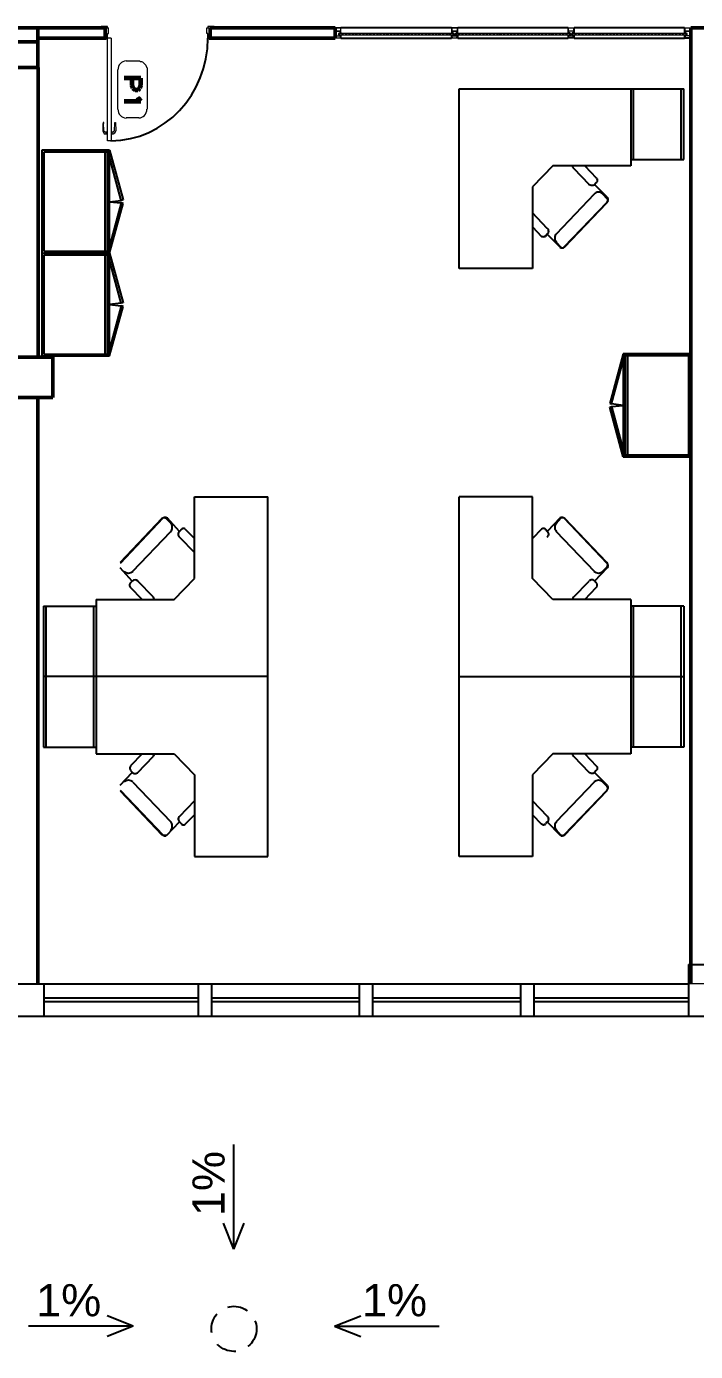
# Model space of a CAD drawing. Header units: millimetres. Extents: x -8 to 5830, y -596 to 3598.
# Drawn here: x 1672.45 to 1677.64, y 2375.75 to 2386.02 of the extents above; entities that cross this region are included whole.
import ezdxf

# ---------------------------------------------------------------- set-up
doc = ezdxf.new("R2010")
doc.units = ezdxf.units.MM
doc.linetypes.add('HIDDEN', pattern=[9.525, 6.35, -3.175])
doc.layers.get('0').update_dxf_attribs({"color": 9})
doc.layers.add('INSTALAÇÕES', color=7, linetype='Continuous')
doc.styles.get("Standard").update_dxf_attribs({"font": 'arial.ttf'})

# ---------------------------------------------------------------- blocks, each defined once
blk = doc.blocks.new('A$C30a7f54a')
at = {"color": 4}
for q in [(0.08, 0.811), (0, 0.203), (0.16, 0.203)]:
    blk.add_line((0.08, 0), q, dxfattribs=at)

msp = doc.modelspace()

# ---------------------------------------------------------------- linework, layer by layer
at = {"lineweight": 50}
for p, q in [((1673.071, 2386.008), (1672.379, 2386.008)), ((1672.537, 2386.008), (1672.537, 2385.701)), ((1673.059, 2385.928), (1673.059, 2386.008)), ((1673.875, 2385.928), (1673.875, 2386.008)), ((1673.875, 2386.008), (1674.842, 2386.008)), ((1674.842, 2386.008), (1674.842, 2385.928)), ((1682.745, 2386.008), (1677.6, 2386.008)), ((1677.6, 2386.008), (1677.6, 2378.598)), ((1672.208, 2385.9), (1672.537, 2385.9)), ((1673.059, 2385.928), (1672.537, 2385.928)), ((1674.842, 2385.928), (1673.875, 2385.928)), ((1672.541, 2385.701), (1672.208, 2385.701)), ((1672.541, 2385.701), (1672.541, 2383.455)), ((1672.655, 2383.455), (1672.379, 2383.455)), ((1672.655, 2383.142), (1672.655, 2383.455)), ((1672.655, 2383.142), (1672.379, 2383.142)), ((1672.537, 2383.142), (1672.537, 2378.598))]:
    msp.add_line(p, q, dxfattribs=at)
at = {"lineweight": 20}
for p, q in [((1673.078, 2386.019), (1673.029, 2386.019)), ((1673.029, 2386.019), (1673.029, 2386.008)), ((1673.029, 2386.008), (1673.086, 2386.008)), ((1673.078, 2386.008), (1673.078, 2386.019)), ((1673.086, 2385.964), (1673.086, 2386.008)), ((1673.848, 2385.964), (1673.848, 2386.008)), ((1673.848, 2386.008), (1673.905, 2386.008)), ((1673.905, 2386.019), (1673.856, 2386.019)), ((1673.856, 2386.019), (1673.856, 2386.008)), ((1673.905, 2386.008), (1673.905, 2386.019)), ((1674.888, 2386.008), (1674.842, 2386.008)), ((1674.888, 2386.006), (1674.844, 2386.006)), ((1674.844, 2386.006), (1674.844, 2385.986)), ((1674.844, 2385.986), (1674.888, 2385.986)), ((1674.844, 2385.984), (1674.844, 2385.953)), ((1674.844, 2385.984), (1674.888, 2385.984)), ((1674.888, 2385.97), (1674.888, 2386.008)), ((1675.794, 2386.008), (1675.745, 2386.008)), ((1675.745, 2386.008), (1675.745, 2385.97)), ((1675.792, 2386.006), (1675.747, 2386.006)), ((1675.747, 2386.006), (1675.747, 2385.986)), ((1675.747, 2385.986), (1675.792, 2385.986)), ((1675.747, 2385.984), (1675.792, 2385.984)), ((1675.747, 2385.975), (1675.747, 2385.984)), ((1675.792, 2385.986), (1675.792, 2386.006)), ((1675.792, 2385.984), (1675.792, 2385.975)), ((1675.794, 2385.97), (1675.794, 2386.008)), ((1676.649, 2385.97), (1676.649, 2386.008)), ((1676.649, 2386.008), (1676.697, 2386.008)), ((1676.695, 2386.006), (1676.651, 2386.006)), ((1676.651, 2386.006), (1676.651, 2385.986)), ((1676.651, 2385.986), (1676.695, 2385.986)), ((1676.651, 2385.975), (1676.651, 2385.984)), ((1676.695, 2385.984), (1676.651, 2385.984)), ((1676.695, 2385.986), (1676.695, 2386.006)), ((1676.695, 2385.984), (1676.695, 2385.975)), ((1676.697, 2386.008), (1676.697, 2385.97)), ((1677.552, 2385.97), (1677.552, 2386.008)), ((1677.552, 2386.008), (1677.6, 2386.008)), ((1677.598, 2386.006), (1677.554, 2386.006)), ((1677.554, 2386.006), (1677.554, 2385.986)), ((1677.554, 2385.986), (1677.598, 2385.986)), ((1677.554, 2385.984), (1677.554, 2385.975)), ((1677.554, 2385.984), (1677.598, 2385.984)), ((1677.598, 2385.986), (1677.598, 2386.006)), ((1677.598, 2385.984), (1677.598, 2385.953)), ((1677.6, 2385.928), (1677.6, 2386.008)), ((1673.021, 2385.928), (1673.021, 2385.92)), ((1673.105, 2385.928), (1673.021, 2385.928)), ((1673.021, 2385.92), (1673.067, 2385.92)), ((1673.067, 2385.92), (1673.067, 2385.928)), ((1673.078, 2385.964), (1673.086, 2385.964)), ((1673.078, 2385.133), (1673.078, 2385.964)), ((1673.105, 2385.928), (1673.105, 2385.133)), ((1673.856, 2385.964), (1673.848, 2385.964)), ((1673.856, 2385.928), (1673.856, 2385.964)), ((1673.913, 2385.928), (1673.856, 2385.928)), ((1673.867, 2385.928), (1673.867, 2385.92)), ((1673.867, 2385.92), (1673.913, 2385.92)), ((1673.913, 2385.92), (1673.913, 2385.928)), ((1674.842, 2385.948), (1674.882, 2385.948)), ((1674.888, 2385.928), (1674.842, 2385.928)), ((1674.85, 2385.953), (1674.844, 2385.953)), ((1674.844, 2385.951), (1674.844, 2385.944)), ((1674.848, 2385.951), (1674.844, 2385.951)), ((1674.846, 2385.944), (1674.844, 2385.942)), ((1674.852, 2385.944), (1674.844, 2385.944)), ((1674.844, 2385.94), (1674.846, 2385.942)), ((1674.848, 2385.935), (1674.844, 2385.94)), ((1674.844, 2385.94), (1674.844, 2385.931)), ((1674.844, 2385.931), (1674.888, 2385.931)), ((1674.846, 2385.946), (1674.846, 2385.948)), ((1674.846, 2385.942), (1674.846, 2385.944)), ((1674.846, 2385.94), (1674.848, 2385.942)), ((1674.846, 2385.935), (1674.848, 2385.94)), ((1674.848, 2385.948), (1674.848, 2385.951)), ((1674.848, 2385.942), (1674.848, 2385.944)), ((1674.85, 2385.951), (1674.85, 2385.953)), ((1674.852, 2385.951), (1674.85, 2385.951)), ((1674.852, 2385.948), (1674.852, 2385.951)), ((1674.852, 2385.944), (1674.852, 2385.946)), ((1674.852, 2385.946), (1674.878, 2385.946)), ((1675.766, 2385.966), (1674.869, 2385.966)), ((1674.869, 2385.966), (1674.869, 2385.955)), ((1674.869, 2385.955), (1675.766, 2385.955)), ((1674.878, 2385.946), (1674.878, 2385.944)), ((1674.878, 2385.944), (1674.886, 2385.944)), ((1674.888, 2385.975), (1674.88, 2385.975)), ((1674.88, 2385.975), (1674.88, 2385.97)), ((1674.88, 2385.97), (1674.884, 2385.97)), ((1674.88, 2385.946), (1674.88, 2385.948)), ((1674.886, 2385.946), (1674.88, 2385.946)), ((1674.882, 2385.973), (1674.888, 2385.973)), ((1674.886, 2385.94), (1674.882, 2385.935)), ((1674.882, 2385.935), (1674.884, 2385.94)), ((1674.884, 2385.97), (1674.884, 2385.973)), ((1674.886, 2385.948), (1674.884, 2385.948)), ((1674.888, 2385.944), (1674.884, 2385.94)), ((1674.884, 2385.94), (1674.884, 2385.944)), ((1674.886, 2385.973), (1674.886, 2385.97)), ((1674.886, 2385.97), (1674.888, 2385.97)), ((1674.886, 2385.944), (1674.886, 2385.948)), ((1674.886, 2385.933), (1674.886, 2385.942)), ((1674.888, 2385.933), (1674.886, 2385.933)), ((1674.888, 2385.948), (1674.888, 2385.928)), ((1675.745, 2385.97), (1675.747, 2385.97)), ((1675.745, 2385.928), (1675.745, 2385.948)), ((1675.745, 2385.948), (1675.749, 2385.948)), ((1675.794, 2385.928), (1675.745, 2385.928)), ((1675.747, 2385.975), (1675.754, 2385.975)), ((1675.747, 2385.97), (1675.747, 2385.973)), ((1675.747, 2385.973), (1675.752, 2385.973)), ((1675.747, 2385.944), (1675.747, 2385.948)), ((1675.749, 2385.944), (1675.747, 2385.942)), ((1675.756, 2385.944), (1675.747, 2385.944)), ((1675.747, 2385.94), (1675.749, 2385.942)), ((1675.752, 2385.935), (1675.747, 2385.94)), ((1675.747, 2385.94), (1675.747, 2385.931)), ((1675.747, 2385.931), (1675.792, 2385.931)), ((1675.749, 2385.948), (1675.749, 2385.946)), ((1675.749, 2385.946), (1675.754, 2385.946)), ((1675.749, 2385.942), (1675.749, 2385.944)), ((1675.749, 2385.94), (1675.752, 2385.942)), ((1675.749, 2385.935), (1675.752, 2385.94)), ((1675.752, 2385.973), (1675.752, 2385.97)), ((1675.756, 2385.97), (1675.752, 2385.97)), ((1675.752, 2385.942), (1675.752, 2385.944)), ((1675.754, 2385.975), (1675.754, 2385.973)), ((1675.754, 2385.973), (1675.756, 2385.973)), ((1675.754, 2385.946), (1675.754, 2385.948)), ((1675.754, 2385.948), (1675.785, 2385.948)), ((1675.756, 2385.973), (1675.756, 2385.97)), ((1675.781, 2385.946), (1675.756, 2385.946)), ((1675.756, 2385.946), (1675.756, 2385.944)), ((1675.766, 2385.955), (1675.766, 2385.966)), ((1676.67, 2385.966), (1675.773, 2385.966)), ((1675.773, 2385.966), (1675.773, 2385.955)), ((1675.773, 2385.955), (1676.67, 2385.955)), ((1675.781, 2385.944), (1675.781, 2385.946)), ((1675.792, 2385.944), (1675.781, 2385.944)), ((1675.792, 2385.975), (1675.783, 2385.975)), ((1675.783, 2385.975), (1675.783, 2385.97)), ((1675.783, 2385.97), (1675.787, 2385.97)), ((1675.783, 2385.948), (1675.783, 2385.946)), ((1675.783, 2385.946), (1675.79, 2385.946)), ((1675.785, 2385.973), (1675.792, 2385.973)), ((1675.79, 2385.94), (1675.785, 2385.935)), ((1675.785, 2385.935), (1675.787, 2385.935)), ((1675.787, 2385.97), (1675.787, 2385.973)), ((1675.787, 2385.948), (1675.794, 2385.948)), ((1675.787, 2385.94), (1675.792, 2385.944)), ((1675.787, 2385.944), (1675.787, 2385.942)), ((1675.787, 2385.935), (1675.79, 2385.94)), ((1675.79, 2385.973), (1675.79, 2385.97)), ((1675.79, 2385.97), (1675.794, 2385.97)), ((1675.79, 2385.946), (1675.79, 2385.948)), ((1675.79, 2385.94), (1675.79, 2385.942)), ((1675.792, 2385.94), (1675.79, 2385.94)), ((1675.792, 2385.944), (1675.792, 2385.948)), ((1675.792, 2385.931), (1675.792, 2385.94)), ((1675.794, 2385.948), (1675.794, 2385.928)), ((1676.651, 2385.97), (1676.649, 2385.97)), ((1676.649, 2385.928), (1676.649, 2385.948)), ((1676.649, 2385.948), (1676.653, 2385.948)), ((1676.697, 2385.928), (1676.649, 2385.928)), ((1676.651, 2385.975), (1676.657, 2385.975)), ((1676.655, 2385.973), (1676.651, 2385.973)), ((1676.651, 2385.973), (1676.651, 2385.97)), ((1676.651, 2385.948), (1676.651, 2385.944)), ((1676.653, 2385.944), (1676.651, 2385.942)), ((1676.659, 2385.944), (1676.651, 2385.944)), ((1676.651, 2385.94), (1676.653, 2385.942)), ((1676.651, 2385.931), (1676.651, 2385.94)), ((1676.651, 2385.94), (1676.655, 2385.935)), ((1676.695, 2385.931), (1676.651, 2385.931)), ((1676.653, 2385.948), (1676.653, 2385.946)), ((1676.653, 2385.946), (1676.657, 2385.946)), ((1676.653, 2385.942), (1676.653, 2385.944)), ((1676.653, 2385.94), (1676.655, 2385.942)), ((1676.653, 2385.935), (1676.657, 2385.94)), ((1676.655, 2385.97), (1676.655, 2385.973)), ((1676.659, 2385.97), (1676.655, 2385.97)), ((1676.655, 2385.942), (1676.655, 2385.944)), ((1676.655, 2385.935), (1676.657, 2385.935)), ((1676.657, 2385.975), (1676.657, 2385.973)), ((1676.657, 2385.973), (1676.659, 2385.973)), ((1676.657, 2385.946), (1676.657, 2385.948)), ((1676.657, 2385.948), (1676.689, 2385.948)), ((1676.659, 2385.973), (1676.659, 2385.97)), ((1676.659, 2385.944), (1676.659, 2385.946)), ((1676.659, 2385.946), (1676.684, 2385.946)), ((1676.67, 2385.955), (1676.67, 2385.966)), ((1677.573, 2385.966), (1676.676, 2385.966)), ((1676.676, 2385.966), (1676.676, 2385.955)), ((1676.676, 2385.955), (1677.573, 2385.955)), ((1676.684, 2385.946), (1676.684, 2385.944)), ((1676.684, 2385.944), (1676.695, 2385.944)), ((1676.687, 2385.97), (1676.687, 2385.975)), ((1676.687, 2385.975), (1676.695, 2385.975)), ((1676.691, 2385.97), (1676.687, 2385.97)), ((1676.687, 2385.948), (1676.687, 2385.946)), ((1676.687, 2385.946), (1676.693, 2385.946)), ((1676.695, 2385.973), (1676.689, 2385.973)), ((1676.693, 2385.94), (1676.689, 2385.935)), ((1676.689, 2385.935), (1676.691, 2385.935)), ((1676.691, 2385.973), (1676.691, 2385.97)), ((1676.691, 2385.948), (1676.697, 2385.948)), ((1676.691, 2385.942), (1676.691, 2385.944)), ((1676.691, 2385.94), (1676.695, 2385.944)), ((1676.691, 2385.935), (1676.693, 2385.94)), ((1676.693, 2385.97), (1676.693, 2385.973)), ((1676.697, 2385.97), (1676.693, 2385.97)), ((1676.693, 2385.946), (1676.693, 2385.948)), ((1676.693, 2385.94), (1676.693, 2385.944)), ((1676.693, 2385.94), (1676.695, 2385.94)), ((1676.695, 2385.944), (1676.695, 2385.948)), ((1676.695, 2385.94), (1676.695, 2385.931)), ((1676.697, 2385.948), (1676.697, 2385.928)), ((1677.556, 2385.97), (1677.552, 2385.97)), ((1677.552, 2385.928), (1677.552, 2385.948)), ((1677.552, 2385.948), (1677.556, 2385.948)), ((1677.552, 2385.928), (1677.6, 2385.928)), ((1677.56, 2385.975), (1677.554, 2385.975)), ((1677.558, 2385.973), (1677.554, 2385.973)), ((1677.554, 2385.948), (1677.554, 2385.944)), ((1677.562, 2385.944), (1677.554, 2385.944)), ((1677.556, 2385.944), (1677.554, 2385.942)), ((1677.556, 2385.942), (1677.554, 2385.94)), ((1677.554, 2385.931), (1677.554, 2385.94)), ((1677.554, 2385.94), (1677.558, 2385.935)), ((1677.598, 2385.931), (1677.554, 2385.931)), ((1677.556, 2385.973), (1677.556, 2385.97)), ((1677.556, 2385.948), (1677.556, 2385.946)), ((1677.56, 2385.946), (1677.556, 2385.946)), ((1677.556, 2385.942), (1677.556, 2385.944)), ((1677.558, 2385.942), (1677.556, 2385.94)), ((1677.556, 2385.935), (1677.56, 2385.94)), ((1677.558, 2385.97), (1677.558, 2385.973)), ((1677.562, 2385.97), (1677.558, 2385.97)), ((1677.558, 2385.942), (1677.558, 2385.944)), ((1677.558, 2385.935), (1677.56, 2385.935)), ((1677.56, 2385.975), (1677.56, 2385.973)), ((1677.56, 2385.973), (1677.562, 2385.973)), ((1677.56, 2385.946), (1677.56, 2385.948)), ((1677.6, 2385.948), (1677.56, 2385.948)), ((1677.562, 2385.97), (1677.562, 2385.973)), ((1677.588, 2385.946), (1677.562, 2385.946)), ((1677.562, 2385.946), (1677.562, 2385.944)), ((1677.573, 2385.955), (1677.573, 2385.966)), ((1677.588, 2385.946), (1677.588, 2385.944)), ((1677.598, 2385.944), (1677.588, 2385.944)), ((1677.598, 2385.953), (1677.59, 2385.953)), ((1677.59, 2385.953), (1677.59, 2385.948)), ((1677.592, 2385.946), (1677.592, 2385.948)), ((1677.596, 2385.946), (1677.592, 2385.946)), ((1677.596, 2385.94), (1677.592, 2385.935)), ((1677.592, 2385.935), (1677.594, 2385.935)), ((1677.598, 2385.951), (1677.594, 2385.951)), ((1677.594, 2385.951), (1677.594, 2385.948)), ((1677.594, 2385.94), (1677.598, 2385.944)), ((1677.594, 2385.942), (1677.594, 2385.944)), ((1677.596, 2385.94), (1677.594, 2385.935)), ((1677.596, 2385.946), (1677.596, 2385.951)), ((1677.596, 2385.94), (1677.596, 2385.944)), ((1677.596, 2385.94), (1677.598, 2385.94)), ((1677.598, 2385.948), (1677.598, 2385.944)), ((1677.598, 2385.94), (1677.598, 2385.931)), ((1672.529, 2385.758), (1672.535, 2385.741)), ((1672.529, 2385.758), (1672.537, 2385.756)), ((1672.535, 2385.741), (1672.537, 2385.743)), ((1673.158, 2385.378), (1673.158, 2385.683)), ((1673.223, 2385.752), (1673.327, 2385.752)), ((1673.327, 2385.752), (1673.333, 2385.749)), ((1673.333, 2385.749), (1673.341, 2385.747)), ((1673.341, 2385.747), (1673.348, 2385.745)), ((1673.348, 2385.745), (1673.36, 2385.736)), ((1673.36, 2385.736), (1673.371, 2385.725)), ((1673.371, 2385.725), (1673.375, 2385.719)), ((1673.375, 2385.719), (1673.377, 2385.712)), ((1673.377, 2385.712), (1673.381, 2385.705)), ((1673.381, 2385.705), (1673.384, 2385.699)), ((1673.384, 2385.699), (1673.384, 2385.378)), ((1673.32, 2385.31), (1673.223, 2385.31)), ((1673.105, 2385.133), (1673.078, 2385.133)), ((1694.283, 2378.598), (1664.793, 2378.598))]:
    msp.add_line(p, q, dxfattribs=at)
at = {"lineweight": 25}
for p, q in [((1675.745, 2386.008), (1674.888, 2386.008)), ((1676.649, 2386.008), (1675.794, 2386.008)), ((1677.552, 2386.008), (1676.697, 2386.008)), ((1674.869, 2385.955), (1674.878, 2385.966)), ((1674.888, 2385.928), (1675.745, 2385.928)), ((1674.895, 2385.955), (1674.905, 2385.966)), ((1674.922, 2385.955), (1674.933, 2385.966)), ((1674.95, 2385.955), (1674.96, 2385.966)), ((1674.975, 2385.955), (1674.985, 2385.966)), ((1675.002, 2385.955), (1675.013, 2385.966)), ((1675.03, 2385.955), (1675.04, 2385.966)), ((1675.057, 2385.955), (1675.068, 2385.966)), ((1675.083, 2385.955), (1675.093, 2385.966)), ((1675.11, 2385.955), (1675.121, 2385.966)), ((1675.137, 2385.955), (1675.148, 2385.966)), ((1675.165, 2385.955), (1675.175, 2385.966)), ((1675.19, 2385.955), (1675.201, 2385.966)), ((1675.218, 2385.955), (1675.228, 2385.966)), ((1675.245, 2385.955), (1675.256, 2385.966)), ((1675.273, 2385.955), (1675.283, 2385.966)), ((1675.298, 2385.955), (1675.308, 2385.966)), ((1675.325, 2385.955), (1675.336, 2385.966)), ((1675.353, 2385.955), (1675.363, 2385.966)), ((1675.38, 2385.955), (1675.391, 2385.966)), ((1675.405, 2385.955), (1675.416, 2385.966)), ((1675.433, 2385.955), (1675.443, 2385.966)), ((1675.46, 2385.955), (1675.471, 2385.966)), ((1675.488, 2385.955), (1675.498, 2385.966)), ((1675.513, 2385.955), (1675.524, 2385.966)), ((1675.541, 2385.955), (1675.551, 2385.966)), ((1675.568, 2385.955), (1675.579, 2385.966)), ((1675.595, 2385.955), (1675.606, 2385.966)), ((1675.621, 2385.955), (1675.631, 2385.966)), ((1675.648, 2385.955), (1675.659, 2385.966)), ((1675.676, 2385.955), (1675.686, 2385.966)), ((1675.703, 2385.955), (1675.714, 2385.966)), ((1675.728, 2385.955), (1675.739, 2385.966)), ((1675.756, 2385.955), (1675.766, 2385.964)), ((1675.773, 2385.955), (1675.783, 2385.966)), ((1675.794, 2385.928), (1676.649, 2385.928)), ((1675.798, 2385.955), (1675.809, 2385.966)), ((1675.825, 2385.955), (1675.836, 2385.966)), ((1675.853, 2385.955), (1675.863, 2385.966)), ((1675.88, 2385.955), (1675.891, 2385.966)), ((1675.906, 2385.955), (1675.916, 2385.966)), ((1675.933, 2385.955), (1675.944, 2385.966)), ((1675.961, 2385.955), (1675.971, 2385.966)), ((1675.988, 2385.955), (1675.999, 2385.966)), ((1676.013, 2385.955), (1676.024, 2385.966)), ((1676.041, 2385.955), (1676.051, 2385.966)), ((1676.068, 2385.955), (1676.079, 2385.966)), ((1676.096, 2385.955), (1676.104, 2385.966)), ((1676.121, 2385.955), (1676.132, 2385.966)), ((1676.148, 2385.955), (1676.159, 2385.966)), ((1676.176, 2385.955), (1676.186, 2385.966)), ((1676.203, 2385.955), (1676.212, 2385.966)), ((1676.229, 2385.955), (1676.239, 2385.966)), ((1676.256, 2385.955), (1676.267, 2385.966)), ((1676.283, 2385.955), (1676.294, 2385.966)), ((1676.309, 2385.955), (1676.319, 2385.966)), ((1676.336, 2385.955), (1676.347, 2385.966)), ((1676.364, 2385.955), (1676.374, 2385.966)), ((1676.391, 2385.955), (1676.402, 2385.966)), ((1676.416, 2385.955), (1676.427, 2385.966)), ((1676.444, 2385.955), (1676.454, 2385.966)), ((1676.471, 2385.955), (1676.482, 2385.966)), ((1676.499, 2385.955), (1676.509, 2385.966)), ((1676.524, 2385.955), (1676.535, 2385.966)), ((1676.552, 2385.955), (1676.562, 2385.966)), ((1676.579, 2385.955), (1676.59, 2385.966)), ((1676.606, 2385.955), (1676.617, 2385.966)), ((1676.632, 2385.955), (1676.642, 2385.966)), ((1676.659, 2385.955), (1676.67, 2385.964)), ((1676.676, 2385.955), (1676.687, 2385.966)), ((1676.697, 2385.928), (1677.552, 2385.928)), ((1676.701, 2385.955), (1676.712, 2385.966)), ((1676.729, 2385.955), (1676.739, 2385.966)), ((1676.756, 2385.955), (1676.767, 2385.966)), ((1676.784, 2385.955), (1676.794, 2385.966)), ((1676.809, 2385.955), (1676.82, 2385.966)), ((1676.836, 2385.955), (1676.847, 2385.966)), ((1676.864, 2385.955), (1676.874, 2385.966)), ((1676.891, 2385.955), (1676.902, 2385.966)), ((1676.917, 2385.955), (1676.927, 2385.966)), ((1676.944, 2385.955), (1676.955, 2385.966)), ((1676.972, 2385.955), (1676.982, 2385.966)), ((1676.999, 2385.955), (1677.01, 2385.966)), ((1677.024, 2385.955), (1677.035, 2385.966)), ((1677.052, 2385.955), (1677.062, 2385.966)), ((1677.079, 2385.955), (1677.09, 2385.966)), ((1677.107, 2385.955), (1677.117, 2385.966)), ((1677.132, 2385.955), (1677.142, 2385.966)), ((1677.159, 2385.955), (1677.17, 2385.966)), ((1677.187, 2385.955), (1677.197, 2385.966)), ((1677.214, 2385.955), (1677.225, 2385.966)), ((1677.24, 2385.955), (1677.25, 2385.966)), ((1677.267, 2385.955), (1677.278, 2385.966)), ((1677.294, 2385.955), (1677.305, 2385.966)), ((1677.322, 2385.955), (1677.332, 2385.966)), ((1677.347, 2385.955), (1677.358, 2385.966)), ((1677.375, 2385.955), (1677.385, 2385.966)), ((1677.402, 2385.955), (1677.413, 2385.966)), ((1677.43, 2385.955), (1677.438, 2385.966)), ((1677.455, 2385.955), (1677.465, 2385.966)), ((1677.482, 2385.955), (1677.493, 2385.966)), ((1677.51, 2385.955), (1677.52, 2385.966)), ((1677.537, 2385.955), (1677.546, 2385.966)), ((1677.562, 2385.955), (1677.573, 2385.964)), ((1672.537, 2385.756), (1672.529, 2385.758)), ((1672.529, 2385.758), (1672.535, 2385.741)), ((1672.535, 2385.741), (1672.537, 2385.743)), ((1675.804, 2384.143), (1675.804, 2385.537)), ((1675.804, 2385.537), (1677.546, 2385.537)), ((1677.136, 2385.537), (1677.136, 2384.938)), ((1677.155, 2385.537), (1677.155, 2384.989)), ((1677.527, 2384.989), (1677.527, 2385.537)), ((1677.546, 2384.989), (1677.546, 2385.537)), ((1672.569, 2385.06), (1672.569, 2383.466)), ((1673.092, 2385.06), (1672.569, 2385.06)), ((1673.078, 2383.466), (1673.078, 2385.06)), ((1673.08, 2385.055), (1673.092, 2385.06)), ((1673.183, 2384.671), (1673.08, 2385.055)), ((1673.092, 2383.466), (1673.092, 2385.06)), ((1673.092, 2385.06), (1673.198, 2384.675)), ((1673.078, 2385.044), (1672.584, 2385.044)), ((1672.584, 2385.044), (1672.584, 2384.278)), ((1673.059, 2384.278), (1673.059, 2385.044)), ((1677.136, 2384.989), (1677.546, 2384.989)), ((1676.53, 2384.938), (1676.374, 2384.777)), ((1677.136, 2384.938), (1676.53, 2384.938)), ((1676.682, 2384.938), (1676.684, 2384.932)), ((1676.684, 2384.932), (1676.687, 2384.927)), ((1676.687, 2384.927), (1676.691, 2384.921)), ((1676.691, 2384.921), (1676.813, 2384.795)), ((1676.779, 2384.938), (1676.868, 2384.846)), ((1676.374, 2384.777), (1676.374, 2384.143)), ((1676.815, 2384.79), (1676.813, 2384.795)), ((1676.822, 2384.788), (1676.815, 2384.79)), ((1676.826, 2384.786), (1676.822, 2384.788)), ((1676.843, 2384.786), (1676.826, 2384.786)), ((1676.851, 2384.79), (1676.843, 2384.786)), ((1676.868, 2384.808), (1676.851, 2384.79)), ((1676.953, 2384.695), (1676.855, 2384.795)), ((1676.868, 2384.846), (1676.87, 2384.841)), ((1676.87, 2384.812), (1676.868, 2384.808)), ((1676.87, 2384.841), (1676.874, 2384.837)), ((1676.874, 2384.817), (1676.87, 2384.812)), ((1676.874, 2384.837), (1676.874, 2384.817)), ((1673.078, 2384.66), (1673.092, 2384.66)), ((1673.183, 2384.651), (1673.08, 2384.266)), ((1673.092, 2384.66), (1673.183, 2384.671)), ((1673.092, 2384.66), (1673.183, 2384.651)), ((1673.092, 2384.262), (1673.198, 2384.647)), ((1673.198, 2384.675), (1673.183, 2384.671)), ((1673.198, 2384.647), (1673.183, 2384.651)), ((1676.851, 2384.72), (1676.556, 2384.41)), ((1676.619, 2384.311), (1676.953, 2384.658)), ((1676.625, 2384.311), (1676.95, 2384.651)), ((1676.953, 2384.684), (1676.919, 2384.72)), ((1676.95, 2384.651), (1676.953, 2384.655)), ((1676.955, 2384.691), (1676.953, 2384.695)), ((1676.957, 2384.675), (1676.953, 2384.684)), ((1676.953, 2384.658), (1676.955, 2384.662)), ((1676.953, 2384.655), (1676.955, 2384.66)), ((1676.959, 2384.682), (1676.955, 2384.691)), ((1676.955, 2384.662), (1676.959, 2384.671)), ((1676.955, 2384.66), (1676.957, 2384.664)), ((1676.957, 2384.664), (1676.957, 2384.675)), ((1676.959, 2384.671), (1676.959, 2384.682)), ((1676.488, 2384.454), (1676.374, 2384.574)), ((1676.374, 2384.465), (1676.444, 2384.392)), ((1676.444, 2384.392), (1676.448, 2384.39)), ((1676.448, 2384.39), (1676.454, 2384.39)), ((1676.454, 2384.39), (1676.459, 2384.388)), ((1676.459, 2384.388), (1676.463, 2384.39)), ((1676.469, 2384.39), (1676.463, 2384.39)), ((1676.469, 2384.39), (1676.473, 2384.392)), ((1676.478, 2384.397), (1676.473, 2384.392)), ((1676.488, 2384.41), (1676.478, 2384.397)), ((1676.488, 2384.41), (1676.585, 2384.311)), ((1676.549, 2384.399), (1676.547, 2384.392)), ((1676.547, 2384.392), (1676.547, 2384.366)), ((1676.547, 2384.366), (1676.549, 2384.359)), ((1676.554, 2384.406), (1676.549, 2384.399)), ((1676.549, 2384.359), (1676.554, 2384.355)), ((1676.556, 2384.41), (1676.554, 2384.406)), ((1676.554, 2384.355), (1676.556, 2384.348)), ((1676.556, 2384.348), (1676.594, 2384.308)), ((1672.569, 2384.262), (1673.092, 2384.262)), ((1672.584, 2384.278), (1673.078, 2384.278)), ((1673.078, 2384.247), (1672.584, 2384.247)), ((1672.584, 2384.247), (1672.584, 2383.48)), ((1673.059, 2383.48), (1673.059, 2384.247)), ((1673.08, 2384.266), (1673.092, 2384.262)), ((1673.08, 2384.258), (1673.092, 2384.262)), ((1673.183, 2383.875), (1673.08, 2384.258)), ((1673.092, 2384.262), (1673.198, 2383.877)), ((1676.585, 2384.311), (1676.587, 2384.306)), ((1676.587, 2384.306), (1676.596, 2384.302)), ((1676.594, 2384.308), (1676.598, 2384.306)), ((1676.596, 2384.302), (1676.606, 2384.302)), ((1676.598, 2384.306), (1676.604, 2384.304)), ((1676.604, 2384.304), (1676.613, 2384.304)), ((1676.606, 2384.302), (1676.615, 2384.306)), ((1676.613, 2384.304), (1676.625, 2384.311)), ((1676.615, 2384.306), (1676.619, 2384.311)), ((1676.374, 2384.143), (1675.804, 2384.143)), ((1673.078, 2383.864), (1673.092, 2383.864)), ((1673.183, 2383.853), (1673.08, 2383.469)), ((1673.183, 2383.875), (1673.092, 2383.864)), ((1673.092, 2383.864), (1673.183, 2383.853)), ((1673.092, 2383.466), (1673.198, 2383.849)), ((1673.198, 2383.877), (1673.183, 2383.875)), ((1673.198, 2383.849), (1673.183, 2383.853)), ((1672.569, 2383.466), (1673.092, 2383.466)), ((1672.584, 2383.48), (1673.078, 2383.48)), ((1673.08, 2383.469), (1673.092, 2383.466)), ((1677.077, 2383.482), (1676.972, 2383.097)), ((1676.986, 2383.093), (1677.09, 2383.477)), ((1677.6, 2383.482), (1677.077, 2383.482)), ((1677.077, 2383.482), (1677.077, 2382.684)), ((1677.09, 2383.477), (1677.077, 2383.482)), ((1677.092, 2383.482), (1677.092, 2382.684)), ((1677.586, 2383.466), (1677.092, 2383.466)), ((1677.111, 2383.466), (1677.111, 2382.699)), ((1677.586, 2382.699), (1677.586, 2383.466)), ((1677.6, 2382.684), (1677.6, 2383.482)), ((1676.972, 2383.097), (1676.986, 2383.093)), ((1676.972, 2383.069), (1676.986, 2383.073)), ((1677.077, 2382.684), (1676.972, 2383.069)), ((1677.077, 2383.082), (1676.986, 2383.093)), ((1676.986, 2383.073), (1677.077, 2383.082)), ((1676.986, 2383.073), (1677.09, 2382.688)), ((1677.092, 2383.082), (1677.077, 2383.082)), ((1677.092, 2382.699), (1677.586, 2382.699)), ((1677.09, 2382.688), (1677.077, 2382.684)), ((1677.077, 2382.684), (1677.6, 2382.684)), ((1673.751, 2381.74), (1673.751, 2382.372)), ((1673.751, 2382.372), (1674.321, 2382.372)), ((1674.321, 2379.585), (1674.321, 2382.372)), ((1675.804, 2379.585), (1675.804, 2382.372)), ((1676.374, 2382.372), (1675.804, 2382.372)), ((1676.374, 2381.74), (1676.374, 2382.372)), ((1673.506, 2382.207), (1673.175, 2381.857)), ((1673.5, 2382.204), (1673.175, 2381.864)), ((1673.512, 2382.211), (1673.5, 2382.204)), ((1673.519, 2382.213), (1673.506, 2382.207)), ((1673.523, 2382.211), (1673.512, 2382.211)), ((1673.529, 2382.213), (1673.519, 2382.213)), ((1673.523, 2382.211), (1673.527, 2382.209)), ((1673.531, 2382.207), (1673.527, 2382.209)), ((1673.529, 2382.213), (1673.533, 2382.211)), ((1673.542, 2382.207), (1673.529, 2382.213)), ((1673.565, 2382.171), (1673.531, 2382.207)), ((1673.637, 2382.105), (1673.542, 2382.207)), ((1676.587, 2382.209), (1676.488, 2382.105)), ((1676.594, 2382.207), (1676.556, 2382.167)), ((1676.596, 2382.213), (1676.587, 2382.209)), ((1676.598, 2382.209), (1676.594, 2382.207)), ((1676.606, 2382.213), (1676.596, 2382.213)), ((1676.604, 2382.211), (1676.598, 2382.209)), ((1676.613, 2382.211), (1676.604, 2382.211)), ((1676.619, 2382.207), (1676.606, 2382.213)), ((1676.625, 2382.204), (1676.613, 2382.211)), ((1676.953, 2381.857), (1676.619, 2382.207)), ((1676.95, 2381.864), (1676.625, 2382.204)), ((1673.274, 2381.796), (1673.565, 2382.101)), ((1673.637, 2382.105), (1673.649, 2382.118)), ((1673.649, 2382.118), (1673.652, 2382.123)), ((1673.652, 2382.123), (1673.656, 2382.125)), ((1673.662, 2382.127), (1673.656, 2382.125)), ((1673.671, 2382.127), (1673.662, 2382.127)), ((1673.677, 2382.125), (1673.671, 2382.127)), ((1673.677, 2382.125), (1673.681, 2382.123)), ((1673.751, 2382.05), (1673.681, 2382.123)), ((1676.444, 2382.123), (1676.374, 2382.05)), ((1676.448, 2382.125), (1676.444, 2382.123)), ((1676.454, 2382.127), (1676.448, 2382.125)), ((1676.463, 2382.127), (1676.454, 2382.127)), ((1676.469, 2382.125), (1676.463, 2382.127)), ((1676.473, 2382.123), (1676.469, 2382.125)), ((1676.478, 2382.118), (1676.473, 2382.123)), ((1676.488, 2382.105), (1676.478, 2382.118)), ((1676.492, 2382.101), (1676.488, 2382.105)), ((1676.495, 2382.096), (1676.492, 2382.101)), ((1676.497, 2382.092), (1676.495, 2382.096)), ((1676.495, 2382.07), (1676.497, 2382.074)), ((1676.499, 2382.085), (1676.497, 2382.092)), ((1676.497, 2382.074), (1676.499, 2382.081)), ((1676.499, 2382.081), (1676.499, 2382.085)), ((1676.549, 2382.156), (1676.547, 2382.149)), ((1676.547, 2382.149), (1676.547, 2382.123)), ((1676.547, 2382.123), (1676.549, 2382.116)), ((1676.554, 2382.162), (1676.549, 2382.156)), ((1676.549, 2382.116), (1676.554, 2382.112)), ((1676.556, 2382.167), (1676.554, 2382.162)), ((1676.554, 2382.112), (1676.556, 2382.105)), ((1676.556, 2382.105), (1676.851, 2381.796)), ((1673.637, 2382.061), (1673.751, 2381.941)), ((1676.488, 2382.061), (1676.492, 2382.065)), ((1676.492, 2382.065), (1676.495, 2382.07)), ((1673.27, 2381.72), (1673.175, 2381.822)), ((1676.855, 2381.72), (1676.955, 2381.824)), ((1676.919, 2381.796), (1676.953, 2381.831)), ((1676.955, 2381.855), (1676.95, 2381.864)), ((1676.955, 2381.853), (1676.953, 2381.857)), ((1676.953, 2381.831), (1676.955, 2381.835)), ((1676.957, 2381.851), (1676.955, 2381.855)), ((1676.959, 2381.844), (1676.955, 2381.853)), ((1676.955, 2381.835), (1676.957, 2381.842)), ((1676.955, 2381.824), (1676.959, 2381.833)), ((1676.957, 2381.842), (1676.957, 2381.851)), ((1676.959, 2381.833), (1676.959, 2381.844)), ((1673.251, 2381.694), (1673.255, 2381.703)), ((1673.251, 2381.683), (1673.251, 2381.694)), ((1673.255, 2381.674), (1673.251, 2381.683)), ((1673.255, 2381.703), (1673.257, 2381.707)), ((1673.257, 2381.67), (1673.255, 2381.674)), ((1673.257, 2381.707), (1673.27, 2381.72)), ((1673.346, 2381.577), (1673.257, 2381.67)), ((1673.434, 2381.594), (1673.314, 2381.72)), ((1673.595, 2381.577), (1673.751, 2381.74)), ((1676.53, 2381.577), (1676.374, 2381.74)), ((1676.691, 2381.594), (1676.813, 2381.72)), ((1676.779, 2381.577), (1676.868, 2381.67)), ((1676.815, 2381.725), (1676.813, 2381.72)), ((1676.822, 2381.727), (1676.815, 2381.725)), ((1676.826, 2381.729), (1676.822, 2381.727)), ((1676.843, 2381.729), (1676.826, 2381.729)), ((1676.851, 2381.725), (1676.843, 2381.729)), ((1676.868, 2381.707), (1676.851, 2381.725)), ((1676.87, 2381.703), (1676.868, 2381.707)), ((1676.868, 2381.67), (1676.87, 2381.674)), ((1676.874, 2381.698), (1676.87, 2381.703)), ((1676.87, 2381.674), (1676.874, 2381.678)), ((1676.874, 2381.678), (1676.874, 2381.698)), ((1672.989, 2381.577), (1673.595, 2381.577)), ((1672.989, 2381.577), (1672.989, 2380.381)), ((1673.438, 2381.588), (1673.434, 2381.594)), ((1673.441, 2381.583), (1673.438, 2381.588)), ((1673.443, 2381.577), (1673.441, 2381.583)), ((1677.136, 2381.577), (1676.53, 2381.577)), ((1676.684, 2381.583), (1676.682, 2381.577)), ((1676.687, 2381.588), (1676.684, 2381.583)), ((1676.691, 2381.594), (1676.687, 2381.588)), ((1677.136, 2381.577), (1677.136, 2380.381)), ((1672.582, 2381.526), (1672.989, 2381.526)), ((1672.582, 2381.526), (1672.582, 2380.432)), ((1672.601, 2380.432), (1672.601, 2381.526)), ((1672.97, 2381.526), (1672.97, 2380.432)), ((1677.546, 2381.526), (1677.136, 2381.526)), ((1677.155, 2381.526), (1677.155, 2380.432)), ((1677.527, 2380.432), (1677.527, 2381.526)), ((1677.546, 2381.526), (1677.546, 2380.432)), ((1674.321, 2380.98), (1672.582, 2380.98)), ((1675.804, 2380.98), (1677.546, 2380.98)), ((1672.582, 2380.432), (1672.989, 2380.432)), ((1677.546, 2380.432), (1677.136, 2380.432)), ((1672.989, 2380.381), (1673.595, 2380.381)), ((1673.346, 2380.381), (1673.257, 2380.288)), ((1673.31, 2380.233), (1673.434, 2380.363)), ((1673.434, 2380.363), (1673.438, 2380.37)), ((1673.438, 2380.37), (1673.441, 2380.374)), ((1673.441, 2380.374), (1673.443, 2380.381)), ((1673.595, 2380.381), (1673.751, 2380.218)), ((1676.53, 2380.381), (1676.374, 2380.218)), ((1677.136, 2380.381), (1676.53, 2380.381)), ((1676.682, 2380.381), (1676.684, 2380.374)), ((1676.684, 2380.374), (1676.687, 2380.37)), ((1676.687, 2380.37), (1676.691, 2380.363)), ((1676.691, 2380.363), (1676.813, 2380.237)), ((1676.779, 2380.381), (1676.868, 2380.288)), ((1673.175, 2380.138), (1673.27, 2380.237)), ((1673.255, 2380.284), (1673.251, 2380.275)), ((1673.251, 2380.275), (1673.251, 2380.264)), ((1673.251, 2380.264), (1673.255, 2380.255)), ((1673.257, 2380.288), (1673.255, 2380.284)), ((1673.255, 2380.255), (1673.257, 2380.251)), ((1673.257, 2380.251), (1673.274, 2380.233)), ((1673.274, 2380.233), (1673.278, 2380.231)), ((1673.278, 2380.231), (1673.284, 2380.229)), ((1673.284, 2380.229), (1673.299, 2380.229)), ((1673.299, 2380.229), (1673.303, 2380.231)), ((1673.303, 2380.231), (1673.31, 2380.233)), ((1676.815, 2380.233), (1676.813, 2380.237)), ((1676.822, 2380.231), (1676.815, 2380.233)), ((1676.826, 2380.229), (1676.822, 2380.231)), ((1676.843, 2380.229), (1676.826, 2380.229)), ((1676.851, 2380.233), (1676.843, 2380.229)), ((1676.868, 2380.251), (1676.851, 2380.233)), ((1676.953, 2380.138), (1676.855, 2380.237)), ((1676.868, 2380.288), (1676.87, 2380.284)), ((1676.87, 2380.255), (1676.868, 2380.251)), ((1676.87, 2380.284), (1676.874, 2380.279)), ((1676.874, 2380.26), (1676.87, 2380.255)), ((1676.874, 2380.279), (1676.874, 2380.26)), ((1673.274, 2380.162), (1673.565, 2379.857)), ((1673.751, 2380.218), (1673.751, 2379.585)), ((1676.374, 2380.218), (1676.374, 2379.585)), ((1676.851, 2380.162), (1676.556, 2379.853)), ((1676.953, 2380.127), (1676.919, 2380.162)), ((1676.955, 2380.134), (1676.953, 2380.138)), ((1676.955, 2380.123), (1676.953, 2380.127)), ((1676.959, 2380.125), (1676.955, 2380.134)), ((1676.957, 2380.116), (1676.955, 2380.123)), ((1676.959, 2380.114), (1676.959, 2380.125)), ((1673.175, 2380.1), (1673.51, 2379.749)), ((1673.175, 2380.094), (1673.5, 2379.753)), ((1676.619, 2379.753), (1676.953, 2380.1)), ((1676.625, 2379.753), (1676.95, 2380.094)), ((1676.95, 2380.094), (1676.953, 2380.098)), ((1676.953, 2380.1), (1676.955, 2380.105)), ((1676.953, 2380.098), (1676.955, 2380.103)), ((1676.955, 2380.105), (1676.959, 2380.114)), ((1676.955, 2380.103), (1676.957, 2380.107)), ((1676.957, 2380.107), (1676.957, 2380.116)), ((1673.751, 2380.016), (1673.633, 2379.893)), ((1676.374, 2380.016), (1676.488, 2379.897)), ((1673.538, 2379.749), (1673.637, 2379.853)), ((1673.628, 2379.884), (1673.626, 2379.877)), ((1673.626, 2379.877), (1673.626, 2379.873)), ((1673.626, 2379.873), (1673.628, 2379.866)), ((1673.633, 2379.893), (1673.628, 2379.884)), ((1673.628, 2379.866), (1673.633, 2379.857)), ((1673.633, 2379.857), (1673.649, 2379.84)), ((1673.649, 2379.84), (1673.652, 2379.835)), ((1673.652, 2379.835), (1673.656, 2379.833)), ((1673.656, 2379.833), (1673.662, 2379.831)), ((1673.662, 2379.831), (1673.671, 2379.831)), ((1673.671, 2379.831), (1673.677, 2379.833)), ((1673.677, 2379.833), (1673.681, 2379.835)), ((1673.681, 2379.835), (1673.751, 2379.908)), ((1676.374, 2379.908), (1676.444, 2379.835)), ((1676.448, 2379.833), (1676.444, 2379.835)), ((1676.454, 2379.831), (1676.448, 2379.833)), ((1676.454, 2379.831), (1676.463, 2379.831)), ((1676.469, 2379.833), (1676.463, 2379.831)), ((1676.469, 2379.833), (1676.473, 2379.835)), ((1676.473, 2379.835), (1676.478, 2379.84)), ((1676.488, 2379.853), (1676.478, 2379.84)), ((1676.488, 2379.853), (1676.585, 2379.753)), ((1676.549, 2379.842), (1676.547, 2379.835)), ((1676.547, 2379.835), (1676.547, 2379.809)), ((1676.554, 2379.846), (1676.549, 2379.842)), ((1676.556, 2379.853), (1676.554, 2379.846)), ((1673.512, 2379.747), (1673.5, 2379.753)), ((1673.51, 2379.749), (1673.519, 2379.745)), ((1673.523, 2379.747), (1673.512, 2379.747)), ((1673.519, 2379.745), (1673.529, 2379.745)), ((1673.523, 2379.747), (1673.531, 2379.751)), ((1673.529, 2379.745), (1673.538, 2379.749)), ((1673.533, 2379.753), (1673.531, 2379.751)), ((1676.547, 2379.809), (1676.549, 2379.802)), ((1676.549, 2379.802), (1676.554, 2379.798)), ((1676.554, 2379.798), (1676.556, 2379.791)), ((1676.556, 2379.791), (1676.594, 2379.751)), ((1676.585, 2379.753), (1676.587, 2379.749)), ((1676.587, 2379.749), (1676.596, 2379.745)), ((1676.594, 2379.751), (1676.598, 2379.749)), ((1676.596, 2379.745), (1676.606, 2379.745)), ((1676.598, 2379.749), (1676.604, 2379.747)), ((1676.604, 2379.747), (1676.613, 2379.747)), ((1676.606, 2379.745), (1676.615, 2379.749)), ((1676.613, 2379.747), (1676.625, 2379.753)), ((1676.615, 2379.749), (1676.619, 2379.753)), ((1673.751, 2379.585), (1674.321, 2379.585)), ((1676.374, 2379.585), (1675.804, 2379.585))]:
    msp.add_line(p, q, dxfattribs=at)
at = {"lineweight": 60}
for p, q in [((1673.335, 2385.619), (1673.206, 2385.619)), ((1673.267, 2385.619), (1673.267, 2385.562)), ((1673.335, 2385.562), (1673.335, 2385.619)), ((1673.267, 2385.562), (1673.274, 2385.542)), ((1673.274, 2385.542), (1673.28, 2385.535)), ((1673.28, 2385.535), (1673.293, 2385.528)), ((1673.293, 2385.528), (1673.312, 2385.528)), ((1673.312, 2385.528), (1673.322, 2385.535)), ((1673.318, 2385.46), (1673.312, 2385.471)), ((1673.322, 2385.535), (1673.329, 2385.542)), ((1673.329, 2385.542), (1673.335, 2385.562)), ((1673.206, 2385.44), (1673.335, 2385.44)), ((1673.335, 2385.44), (1673.318, 2385.46))]:
    msp.add_line(p, q, dxfattribs=at)
at = {"lineweight": 9}
for p, q in [((1673.044, 2385.274), (1673.042, 2385.265)), ((1673.042, 2385.265), (1673.042, 2385.21)), ((1673.048, 2385.274), (1673.044, 2385.274)), ((1673.046, 2385.265), (1673.048, 2385.272)), ((1673.048, 2385.219), (1673.046, 2385.265)), ((1673.048, 2385.272), (1673.048, 2385.274)), ((1673.132, 2385.219), (1673.134, 2385.265)), ((1673.134, 2385.265), (1673.134, 2385.274)), ((1673.134, 2385.274), (1673.139, 2385.274)), ((1673.139, 2385.274), (1673.141, 2385.21)), ((1673.042, 2385.21), (1673.052, 2385.188)), ((1673.05, 2385.215), (1673.048, 2385.219)), ((1673.05, 2385.21), (1673.05, 2385.215)), ((1673.052, 2385.208), (1673.05, 2385.21)), ((1673.059, 2385.201), (1673.052, 2385.208)), ((1673.052, 2385.188), (1673.056, 2385.186)), ((1673.056, 2385.186), (1673.067, 2385.186)), ((1673.063, 2385.199), (1673.059, 2385.201)), ((1673.067, 2385.199), (1673.063, 2385.199)), ((1673.067, 2385.186), (1673.067, 2385.199)), ((1673.073, 2385.199), (1673.069, 2385.199)), ((1673.069, 2385.199), (1673.069, 2385.186)), ((1673.069, 2385.186), (1673.073, 2385.186)), ((1673.073, 2385.199), (1673.078, 2385.201)), ((1673.073, 2385.184), (1673.073, 2385.199)), ((1673.078, 2385.184), (1673.073, 2385.184)), ((1673.105, 2385.199), (1673.107, 2385.201)), ((1673.107, 2385.184), (1673.105, 2385.184)), ((1673.118, 2385.199), (1673.107, 2385.199)), ((1673.107, 2385.199), (1673.107, 2385.184)), ((1673.107, 2385.186), (1673.124, 2385.186)), ((1673.113, 2385.186), (1673.113, 2385.199)), ((1673.118, 2385.199), (1673.126, 2385.204)), ((1673.13, 2385.188), (1673.124, 2385.186)), ((1673.126, 2385.204), (1673.128, 2385.208)), ((1673.128, 2385.208), (1673.132, 2385.21)), ((1673.141, 2385.21), (1673.13, 2385.188)), ((1673.132, 2385.21), (1673.132, 2385.219))]:
    msp.add_line(p, q, dxfattribs=at)
for p, q in [((1677.583, 2378.748), (1677.733, 2378.748)), ((1677.583, 2378.748), (1677.583, 2378.348)), ((1664.433, 2378.598), (1677.583, 2378.598)), ((1672.583, 2378.598), (1672.583, 2378.348)), ((1672.583, 2378.488), (1673.783, 2378.488)), ((1673.883, 2378.488), (1675.033, 2378.488)), ((1675.133, 2378.488), (1676.283, 2378.488)), ((1676.383, 2378.488), (1677.583, 2378.488)), ((1673.783, 2378.458), (1672.583, 2378.458)), ((1675.033, 2378.458), (1673.883, 2378.458)), ((1676.283, 2378.458), (1675.133, 2378.458)), ((1677.583, 2378.458), (1676.383, 2378.458)), ((1664.183, 2378.348), (1713.033, 2378.348))]:
    msp.add_line(p, q)
for points in [[(1673.783, 2378.348), (1673.783, 2378.598)], [(1673.883, 2378.598), (1673.883, 2378.348)], [(1675.033, 2378.348), (1675.033, 2378.598)], [(1675.133, 2378.598), (1675.133, 2378.348)], [(1676.283, 2378.348), (1676.283, 2378.598)], [(1676.383, 2378.598), (1676.383, 2378.348)]]:
    msp.add_lwpolyline(points)
at = {"linetype": 'HIDDEN', "lineweight": -2, "ltscale": 0.025}
msp.add_circle((1674.058, 2375.923), 0.175, dxfattribs=at)
at = {"lineweight": 25}
for centre, major_axis, start_param, end_param in [((1673.096, 2385.928), (0, 0.796), 3.152799, 4.712356), ((1676.885, 2384.687), (0, 0.0481), -0.824821, 0.824821), ((1676.473, 2384.432), (0, 0.0275), 3.778663, 5.646115), ((1673.534, 2382.136), (0, 0.0481), 3.887568, 5.53721), ((1673.652, 2382.083), (0, 0.0275), 0.63707, 2.504522), ((1673.24, 2381.836), (0, 0.0538), 2.424051, 3.859134), ((1676.885, 2381.836), (0, 0.0538), 2.424051, 3.859134), ((1673.292, 2381.695), (0, 0.0344), -0.739975, 0.739975), ((1673.24, 2380.122), (0, 0.0538), -0.717541, 0.717541), ((1676.885, 2380.122), (0, 0.0538), -0.717541, 0.717541), ((1673.534, 2379.822), (0, 0.0481), 3.887568, 5.53721), ((1676.473, 2379.875), (0, 0.0275), 3.778663, 5.646115)]:
    msp.add_ellipse(centre, major_axis=major_axis, ratio=0.954968, start_param=start_param, end_param=end_param, dxfattribs=at)
at = {"lineweight": 20}
for centre, major_axis, start_param, end_param in [((1673.225, 2385.681), (0, 0.0708), 0.03124, 1.539556), ((1673.225, 2385.38), (0, 0.0708), 1.602036, 3.110353), ((1673.319, 2385.377), (0, 0.0672), 3.155339, 4.731426)]:
    msp.add_ellipse(centre, major_axis=major_axis, ratio=0.954968, start_param=start_param, end_param=end_param, dxfattribs=at)

# ---------------------------------------------------------------- block references
at = {"color": 4}
msp.add_blockref('A$C30a7f54a', (1673.978, 2376.54), dxfattribs=at)
at = {"color": 4, "xscale": -1, "rotation": 90}
msp.add_blockref('A$C30a7f54a', (1673.277, 2376.024), dxfattribs=at)
at = {"color": 4, "rotation": 270}
msp.add_blockref('A$C30a7f54a', (1674.838, 2376.024), dxfattribs=at)

# ---------------------------------------------------------------- texts
at = {"layer": 'INSTALAÇÕES', "color": 7, "insert": (1673.736, 2377.302), "char_height": 0.25, "attachment_point": 3, "rotation": 90}
msp.add_mtext_dynamic_manual_height_columns('1%', width=5.8393, gutter_width=12.5, heights=[1.876], dxfattribs=at)
at = {"layer": 'INSTALAÇÕES', "color": 7, "char_height": 0.25}
for insert, attachment_point in [((1672.524, 2376.27), 1), ((1675.556, 2376.27), 3)]:
    msp.add_mtext_dynamic_manual_height_columns('1%', width=5.8393, gutter_width=12.5, heights=[1.876], dxfattribs=dict(at, insert=insert, attachment_point=attachment_point))

doc.saveas('drawing.dxf')
